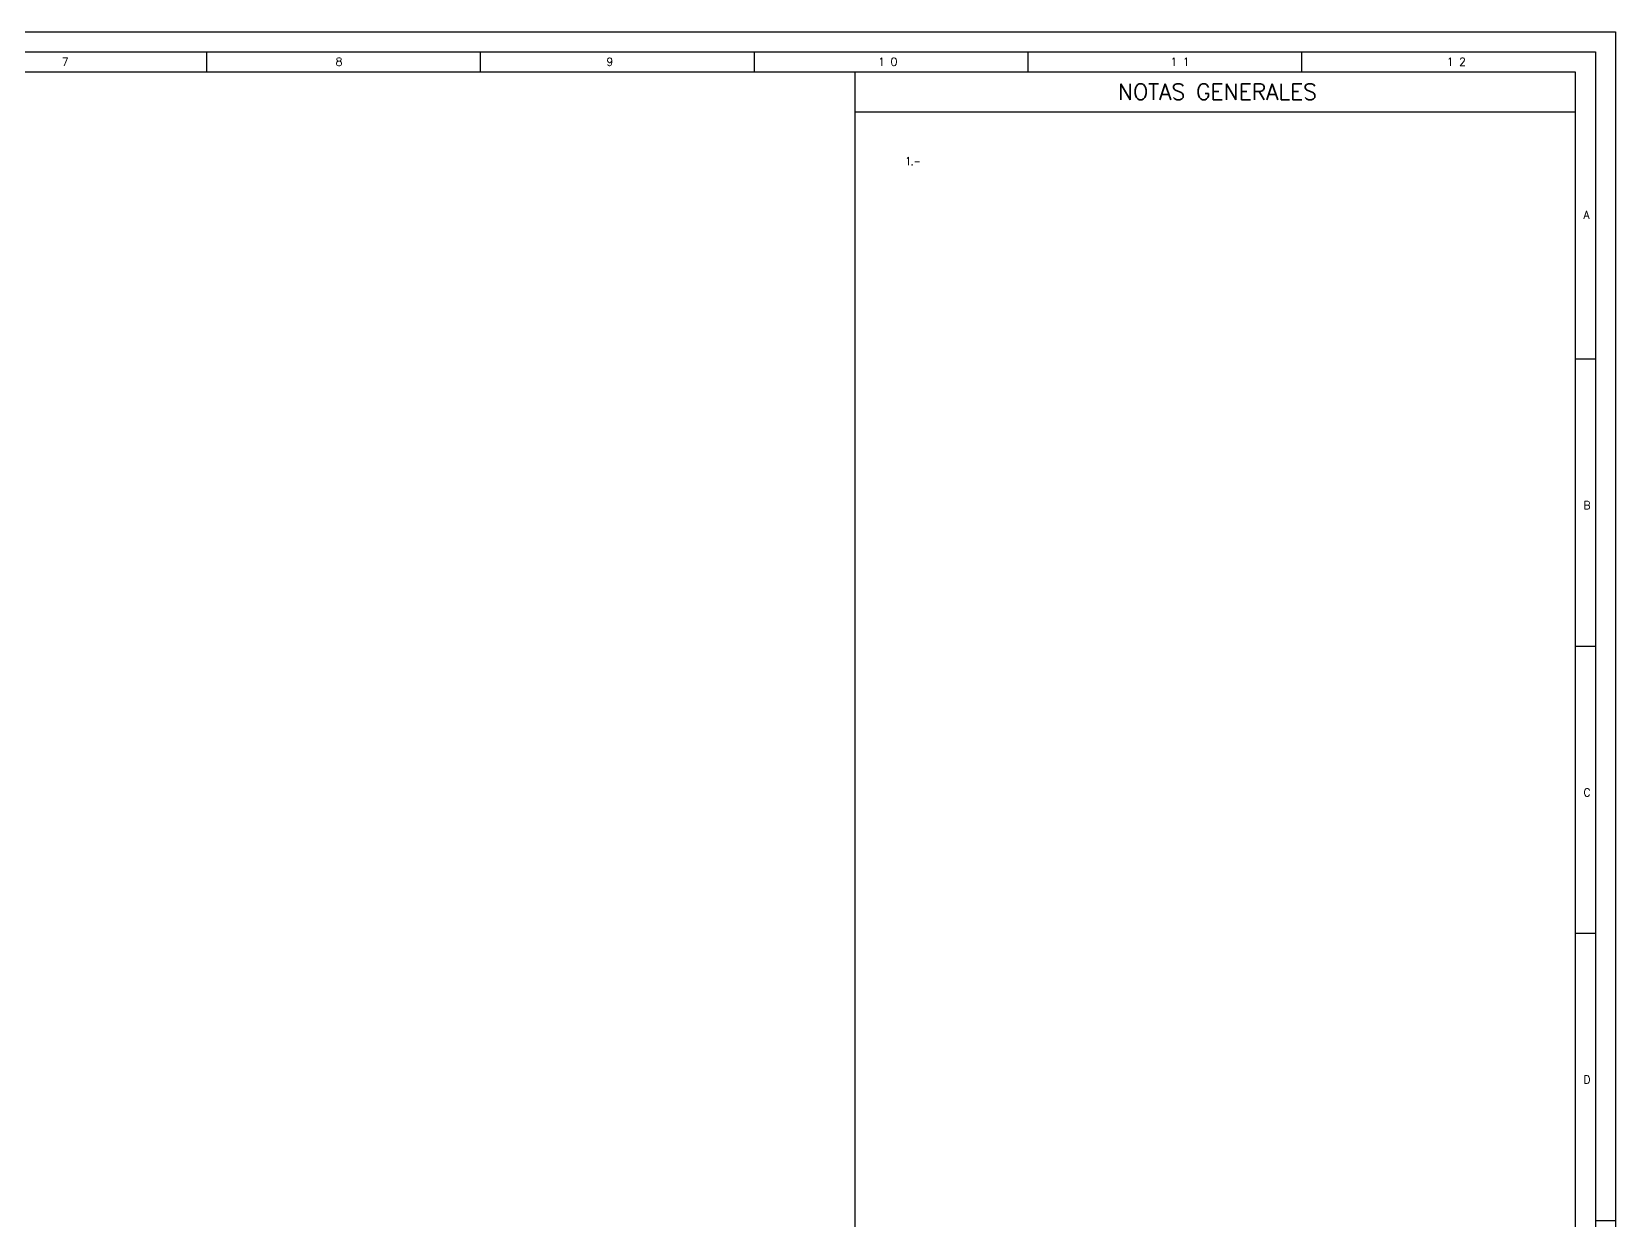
# Model space of a CAD drawing. Header units: millimetres. Extents: x -720 to -300, y -81 to 216.
# Drawn here: x -497.7 to -300, y 67.7 to 216.1 of the extents above; entities that cross this region are included whole.
import ezdxf
from ezdxf.enums import TextEntityAlignment as Align

# ---------------------------------------------------------------- set-up
doc = ezdxf.new("R2010")
doc.units = ezdxf.units.MM
for name, color, linetype in [('CAJETIN', 1, 'Continuous'), ('FORMATO', 7, 'Continuous'), ('TEX', 7, 'Continuous')]:
    doc.layers.add(name, color=color, linetype=linetype)
doc.styles.add('PY', font='ROMANS.shx')
doc.styles.add('PY1', font='ROMANS.shx', dxfattribs={"width": 0.8})

# ---------------------------------------------------------------- blocks, each defined once
blk = doc.blocks.new('MARCO-A1')
at = {"layer": 'FORMATO', "color": 5}
for p, q in [((488.92, 589), (488.92, 584)), ((557.33, 589), (557.33, 584)), ((625.75, 589), (625.75, 584)), ((694.17, 589), (694.17, 584)), ((762.58, 589), (762.58, 584)), ((831, 512.25), (836, 512.25)), ((831, 440.5), (836, 440.5)), ((831, 368.75), (836, 368.75))]:
    blk.add_line(p, q, dxfattribs=at)
at = {"layer": 'FORMATO', "color": 1, "linetype": 'Continuous'}
blk.add_line((836, 297), (841, 297), dxfattribs=at)
at = {"layer": 'FORMATO', "color": 1}
blk.add_lwpolyline([(0, 594), (841, 594), (841, 0), (0, 0)], close=True, dxfattribs=at)
at = {"layer": 'FORMATO', "color": 5}
blk.add_lwpolyline([(5, 589), (836, 589), (836, 5), (5, 5)], close=True, dxfattribs=at)
at = {"layer": 'FORMATO', "color": 8, "linetype": 'Continuous'}
blk.add_lwpolyline([(10, 584), (831, 584), (831, 10), (10, 10)], close=True, dxfattribs=at)
at = {"layer": 'FORMATO', "color": 1, "style": 'PY'}
for s, p in [('7', (452.75, 585.5)), ('8', (521.17, 585.5)), ('9', (588.85, 585.5)), ('1 0', (656.77, 585.5)), ('1 1', (729.83, 585.5)), ('1 2', (798.88, 585.5)), ('A', (833, 547.25)), ('B', (833, 474.67)), ('C', (833, 402.92)), ('D', (833, 331.17))]:
    blk.add_text(s, height=2, dxfattribs=at).set_placement(p)

msp = doc.modelspace()

# ---------------------------------------------------------------- linework, layer by layer
at = {"layer": 'CAJETIN', "color": 8, "linetype": 'Continuous'}
msp.add_line((-394.9, -75.6), (-394.9, 211.06), dxfattribs=at)
at = {"layer": 'CAJETIN', "color": 8}
msp.add_line((-394.9, 206.06), (-305, 206.06), dxfattribs=at)

# ---------------------------------------------------------------- block references
at = {"xscale": 0.499409123998651, "yscale": 0.499409123998651, "zscale": 0.499409123998651}
msp.add_blockref('MARCO-A1', (-720.01, -80.6), dxfattribs=at)

# ---------------------------------------------------------------- texts
at = {"linetype": 'Continuous', "insert": (-388.62, 200.4), "char_height": 0.999, "width": 79.7114, "attachment_point": 1, "style": 'PY1'}
msp.add_mtext('1.- ', dxfattribs=at)
at = {"layer": 'TEX', "color": 8, "style": 'PY'}
msp.add_text('NOTAS GENERALES', height=1.9976, dxfattribs=at).set_placement((-349.67, 207.56), align=Align.CENTER)

doc.saveas('drawing.dxf')
